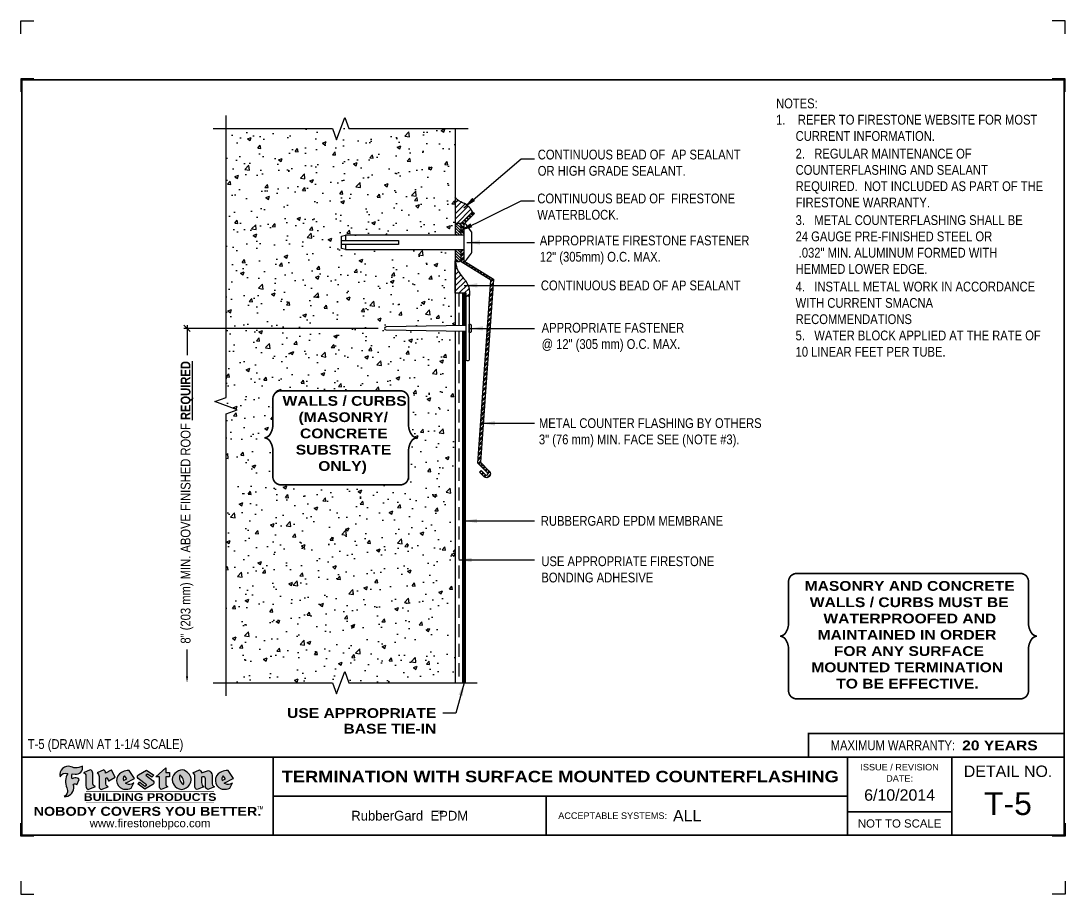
# Model space of a CAD drawing. Header units: inches. Extents: x 233.4 to 253.5, y -59.6 to -42.8.
import ezdxf
from ezdxf.enums import TextEntityAlignment as Align

# ---------------------------------------------------------------- set-up
doc = ezdxf.new("R2010")
doc.units = ezdxf.units.IN
doc.header["$MEASUREMENT"] = 0
doc.linetypes.add('HIDDEN', pattern=[0.375, 0.25, -0.125])
doc.layers.get('0').update_dxf_attribs({"linetype": 'CONTINUOUS'})
doc.layers.get('DEFPOINTS').update_dxf_attribs({"linetype": 'CONTINUOUS'})
for name, color, linetype in [('FSBP-ACCESSORY-FIRESTONE', 7, 'CONTINUOUS'), ('FSBP-ACCESSORY-OTHER', 7, 'CONTINUOUS'), ('FSBP-ADHESIVE', 1, 'HIDDEN'), ('FSBP-ANNO-NOTE', 7, 'CONTINUOUS'), ('FSBP-MEMBRANE', 7, 'CONTINUOUS'), ('FSBP-SEALANTS', 1, 'CONTINUOUS'), ('FSBP-TTLB', 7, 'CONTINUOUS'), ('FSBP-TTLB-BORDER', 7, 'CONTINUOUS'), ('FSBP-TTLB-TEXT', 7, 'CONTINUOUS'), ('FSBP-WALL-CURB', 9, 'CONTINUOUS')]:
    doc.layers.add(name, color=color, linetype=linetype)
doc.styles.add('FSBP_ARIAL', font='arial.ttf')
doc.styles.add('FSBP_ARIAL_BOLD', font='')
doc.styles.add('FSBP_ARIAL_NAR', font='ARIALN.TTF')
doc.styles.add('FSBP_BANKGOTHIC', font='bgothm.ttf')
doc.styles.get('FSBP_ARIAL_BOLD').set_extended_font_data('Arial Black')
doc.dimstyles.new('FSBP-DIM', dxfattribs={"dimtxt": 0.1875, "dimasz": 0.125, "dimexe": 0.0625, "dimexo": 0.125, "dimgap": 0.125, "dimtad": 0, "dimdec": 0, "dimzin": 1, "dimdsep": 46, "dimlunit": 4, "dimtxsty": 'FSBP_ARIAL_NAR', "dimblk": 'OBLIQUE', "dimcen": 0.09375, "dimdle": 0.0625, "dimclrd": 256, "dimclre": 256, "dimclrt": 256, "dimadec": 0, "dimazin": 0, "dimtfac": 1, "dimtdec": 0, "dimtmove": 1, "dimatfit": 3, "dimfxl": 1, "dimtolj": 1, "dimtzin": 0, "dimlwd": -1, "dimlwe": -1, "dimarcsym": 0})
doc.dimstyles.new('FSBP-LEADER', dxfattribs={"dimtxt": 0.1875, "dimasz": 0.25, "dimexe": 0.0625, "dimexo": 0.125, "dimgap": 0.125, "dimtad": 0, "dimtih": 1, "dimtoh": 1, "dimdec": 4, "dimzin": 0, "dimdsep": 46, "dimlunit": 4, "dimtxsty": 'FSBP_ARIAL_NAR', "dimcen": 0.09375, "dimclrd": 256, "dimclre": 256, "dimclrt": 256, "dimadec": 0, "dimazin": 0, "dimtfac": 1, "dimtdec": 4, "dimtofl": 0, "dimtmove": 0, "dimatfit": 3, "dimfxl": 1, "dimtolj": 1, "dimtzin": 0, "dimlwd": -1, "dimlwe": -1, "dimarcsym": 0})

# ---------------------------------------------------------------- blocks, each defined once
blk = doc.blocks.new('TTLB-EPDM_1')
at = {"layer": 'FSBP-TTLB-TEXT'}
h = blk.add_hatch(color=1, dxfattribs=at)
edge = h.paths.add_edge_path()
edge.add_arc((1.037309769669573, -0.1982514792917306), 0.1319107607348553, 264.0410451462098, 370.3106169565175)
edge.add_arc((1.027551646585694, 0.1214293576525799), 0.3273056962876235, 270.05058356628535, 295.23459397187514, ccw=False)
edge.add_arc((1.022801957313345, -0.06680179986895154), 0.1391656561713503, 249.3281275763668, 272.0749124149863, ccw=False)
edge.add_line((0.9736743133014443, -0.1970076156048179), (0.9474927838574558, -0.1852745150568325))
edge.add_arc((0.8939498971398288, -0.3394262635682071), 0.1631857907024099, 70.84590087378872, 194.3325259843273)
edge.add_arc((0.8444260109029493, -0.4259936440910768), 0.1179914261095279, 70.96950098067128, 156.9641407594482, ccw=False)
edge.add_arc((1.153141409296894, -0.4684497516079468), 0.3110405457095052, 150.3231137483159, 203.2084295854517)
edge.add_arc((0.7562495500622943, -0.6412608153899899), 0.1218587156617311, 0.8849157075190988, 24.34668939894999, ccw=False)
edge.add_arc((0.7493781665697374, -0.6475258110744375), 0.1289731377238325, -58.36655102076742, 3.6216782311386737, ccw=False)
edge.add_arc((0.8256699029544474, -0.5792158350996106), 0.1783301886510354, 267.2205474105585, 354.1381621173521)
edge.add_arc((0.7903121048625305, -0.6011409294291745), 0.212787892960859, 0.9996158580669322, 21.00503380861244)
edge.add_arc((1.01880712263941, -0.5666691048185161), 0.05136395668415847, 40.82117713173261, 125.52727787225791, ccw=False)
edge.add_line((1.057676976260041, -0.5330924682126437), (1.102776947655911, -0.4308018311949837))
edge.add_arc((1.040858222524664, -0.4699705673995949), 0.07326744446031509, 32.31675181867256, 66.31481236598174)
edge.add_arc((1.032262518825329, -0.5063316993097662), 0.1102246948011782, 69.8179132332389, 125.254734720681)
edge.add_arc((1.127708877207287, -0.368959353531244), 0.1659710644737306, 164.1569669952081, 196.5811013160487, ccw=False)
edge.add_line((0.9680425188342383, -0.3236487780942383), (1.023615334387159, -0.3294494641845773))
h = blk.add_hatch(color=1, dxfattribs=at)
edge = h.paths.add_edge_path()
edge.add_line((1.275239419159561, -0.6223407783464694), (1.415345367376062, -0.5660418822574371))
edge.add_arc((1.421019305783958, -0.5090099247487757), 0.05731350411836949, 181.9717871001989, 264.31851000495806, ccw=False)
edge.add_line((1.363739737527226, -0.5109819325197265), (1.363412352251203, -0.3102363679013962))
edge.add_arc((1.294263659668751, -0.3103491388303989), 0.06914878453844908, 0.0934405599591014, 72.42834396969012)
edge.add_line((1.315139561173908, -0.2444268274366692), (1.186839444240604, -0.3024209471341379))
edge.add_arc((1.175246268095289, -0.3585110609420917), 0.05727567197445628, -0.017399788185912257, 78.322067691347, ccw=False)
edge.add_line((1.232521937428658, -0.3585284546236807), (1.232574268422297, -0.555126496687123))
edge.add_arc((1.305699496415486, -0.5558575689677219), 0.07312888236350451, 179.4272023230205, 245.3845503102953)
h = blk.add_hatch(color=1, dxfattribs=at)
edge = h.paths.add_edge_path()
edge.add_line((1.792026821926584, -0.3839679064720229), (1.722158956877934, -0.2518542302253621))
edge.add_arc((1.720119655279638, -0.2529327078887852), 0.002306916790721817, 27.87197133405656, 117.3766794470751)
edge.add_line((1.719058846382097, -0.250884159729182), (1.610638460368705, -0.3070279753467702))
edge.add_arc((1.547088841662962, -0.3061026658494403), 0.06355635479880145, 359.165808011073, 425.8793658831422)
edge.add_line((1.573061729235633, -0.2480956029480268), (1.446879247402876, -0.3051325108639702))
edge.add_arc((1.407812067100189, -0.370357133046621), 0.07602957263902092, -3.441403975725109, 59.07992244284969, ccw=False)
edge.add_line((1.483704536400296, -0.3749210150788969), (1.483704536400296, -0.5723838140635706))
edge.add_arc((1.54053746518044, -0.568254406115083), 0.05698275005415228, 184.1557352478595, 255.3066498366543)
edge.add_line((1.526084036778343, -0.6233736605654059), (1.657291340682093, -0.570650514527486))
edge.add_arc((1.688298576827198, -0.5021390388423987), 0.0752015358480571, 207.5160880841914, 245.649226723163, ccw=False)
edge.add_arc((1.721050197024907, -0.4914488168456328), 0.1093332836229113, 179.4823365255141, 204.5537900001094, ccw=False)
edge.add_line((1.611721375809452, -0.4904610114968335), (1.611721375809452, -0.4126404716788983))
edge.add_arc((1.628589765097195, -0.414159299036043), 0.01693662875851176, 28.356188110622725, 174.8549701683585, ccw=False)
edge.add_arc((1.627340435522395, -0.4197189881350504), 0.02111886817708033, 22.216893572439517, 40.10213956426492, ccw=False)
edge.add_line((1.646891420738257, -0.4117336534413738), (1.666638796144639, -0.4549750258192233))
edge.add_arc((1.668737246926742, -0.4540167099035481), 0.002306916790685496, 204.545128184284, 299.6323508190091)
edge.add_line((1.669877862091766, -0.4560219186518992), (1.791128135493295, -0.3870515928837648))
edge.add_line((1.791128135493295, -0.3870515928837648), (1.792026821926584, -0.3839679064720229))
h = blk.add_hatch(color=1, dxfattribs=at)
h.paths.add_polyline_path([(2.063388732080512, -0.2583237030618903, 0.02524281661523788), (2.025024361750752, -0.2610532129309178, 0.1213611957758757), (1.901773912052249, -0.3008158885520373, 0.6151668103976068), (1.93274136141747, -0.6099060679591872, 0.05306812109568645), (1.967936229862175, -0.617865745600497, 0.1150932231766138), (2.099126721549737, -0.5994933789882708), (2.151195569562105, -0.4944891916583316, -0.08755405562188731), (2.104230609512001, -0.5187113292177372, -0.265591761123442), (1.992692314386659, -0.5010701623316862), (2.165347897647223, -0.4141184325909109, 0.4518949533370738), (2.166222728871162, -0.4107679608846269)])
h.paths.add_polyline_path([(2.014217313945437, -0.4188965037300676), (1.951113654018855, -0.4515330109460507, -0.3720533890450154), (1.973177450672722, -0.3607130665457561)], flags=16)
h = blk.add_hatch(color=1, dxfattribs=at)
edge = h.paths.add_edge_path()
edge.add_arc((2.260407392426802, -0.3775796671688782), 0.04152450223225729, 123.20805433950699, 232.2027298779723, ccw=False)
edge.add_line((2.237665217914071, -0.3428366421988329), (2.393535971665983, -0.2540943745380986))
edge.add_arc((2.394677353533142, -0.2560991469722482), 0.002306916790741334, 55.64644466176611, 119.65426054492559, ccw=False)
edge.add_line((2.395979141996861, -0.2541946229174954), (2.531809646140459, -0.3470380726374032))
edge.add_arc((2.530468902927946, -0.3489153772789875), 0.002306916790700397, -42.731101238422525, 54.4661353739603, ccw=False)
edge.add_line((2.532163440279987, -0.3504807552658491), (2.498457913851155, -0.3869673252714421))
edge.add_arc((2.496763376499139, -0.3854019472845934), 0.002306916790672934, 233.7527076894875, 317.26889876138785, ccw=False)
edge.add_line((2.495399362263356, -0.38726241234572), (2.413849913492982, -0.3274738082119626))
edge.add_arc((2.412485899257181, -0.3293342732731342), 0.002306916790720064, 53.75270768979358, 124.4135619297835)
edge.add_line((2.41118211687575, -0.3274311136421062), (2.382933981293377, -0.346782838468144))
edge.add_arc((2.38423776367478, -0.3486859980991606), 0.002306916790694898, 124.4135619293799, 231.8459020253626)
edge.add_line((2.382812599816248, -0.3505000469010184), (2.519899969301207, -0.4581994452042721))
edge.add_arc((2.494247019847682, -0.4908523236374461), 0.04152450223225742, -55.21225898295222, 51.84590202520428, ccw=False)
edge.add_line((2.517938320565804, -0.5249552055672808), (2.364434947484597, -0.6179520922513717))
edge.add_arc((2.36323960192349, -0.6159790200102006), 0.002306916790726996, 233.2955624372927, 301.20872157023314, ccw=False)
edge.add_line((2.361860787187538, -0.6178285429225383), (2.231266621301074, -0.5204709167214361))
edge.add_arc((2.232647938930649, -0.5186232623475259), 0.002306916790697672, 135.5134179846393, 233.21798691998708, ccw=False)
edge.add_line((2.231002150870836, -0.5170067083764565), (2.262839375599356, -0.4845937328397696))
edge.add_arc((2.264485163659225, -0.4862102868108537), 0.002306916790748497, 53.0352839999411, 135.513417985369, ccw=False)
edge.add_line((2.265872365996302, -0.4843670465239001), (2.361834678328762, -0.5565872257804898))
edge.add_arc((2.363221880665761, -0.5547439854936304), 0.002306916790627066, 233.0352840000685, 302.2362632414394)
edge.add_line((2.36445241715569, -0.5566953042850713), (2.39428499383348, -0.5378823484768844))
edge.add_arc((2.393054457343549, -0.5359310296853765), 0.002306916790685166, 302.2362632406177, 412.2027298768422)
edge.add_line((2.394468296066179, -0.5341081404551886), (2.234958295420142, -0.4103916733127022))
h = blk.add_hatch(color=1, dxfattribs=at)
edge = h.paths.add_edge_path()
edge.add_line((2.763460561272041, -0.2072496393923444), (2.763460561272041, -0.2969520779963801))
edge.add_arc((2.765767478062699, -0.2969520779963943), 0.00230691679065842, 179.9999999996471, 269.9999999996471)
edge.add_line((2.765767478062685, -0.2992589947870528), (2.835417693520355, -0.2992589947870528))
edge.add_arc((2.835417693520355, -0.3015659115777538), 0.002306916790701052, 0, 90, ccw=False)
edge.add_line((2.837724610311056, -0.3015659115777538), (2.837724610311056, -0.3790761307453892))
edge.add_arc((2.83541769352037, -0.3790761307453749), 0.002306916790686842, 269.99999999964706, 359.99999999964706, ccw=False)
edge.add_line((2.835417693520355, -0.3813830475360618), (2.765767478062685, -0.3813830475360618))
edge.add_arc((2.765767478062699, -0.3836899643267202), 0.00230691679065842, 90.00000000035294, 180.0000000003529)
edge.add_line((2.763460561272041, -0.3836899643267344), (2.763460561272041, -0.5033995910642801))
edge.add_arc((2.836735953378943, -0.5071368822038516), 0.07337063740681413, 177.0802527808789, 245.3249543133826)
edge.add_line((2.806105814540615, -0.5738080530967267), (2.674529557384915, -0.6226036013049594))
edge.add_arc((2.708610405062069, -0.564298408791804), 0.06753517344606039, 177.0345319916277, 239.6926428024901, ccw=False)
edge.add_line((2.641165668230087, -0.560804539009709), (2.641165668230087, -0.3836899643267344))
edge.add_arc((2.638858751439429, -0.3836899643267202), 0.00230691679065842, 359.9999999996471, 449.999999999647)
edge.add_line((2.638858751439443, -0.3813830475360618), (2.572857950769389, -0.3813830475360618))
edge.add_line((2.572857950769389, -0.3813830475360618), (2.763460561272041, -0.2072496393923444))
h = blk.add_hatch(color=1, dxfattribs=at)
edge = h.paths.add_edge_path(flags=16)
edge.add_arc((2.940363509127394, -0.4847985213681437), 0.1684614578629418, 344.5558804047865, 417.0140046669545)
edge.add_arc((3.194458079644619, -0.3883534532477785), 0.1684614578629414, 164.5558804047864, 237.0140046669546)
edge = h.paths.add_edge_path()
edge.add_arc((3.069375116502199, -0.4399344555144872), 0.1828726885096673, 136.0914512150047, 191.213418978326)
edge.add_arc((3.064939550433406, -0.4318234379590333), 0.1803148804748503, 194.0167254156723, 240.6663730831859)
edge.add_arc((3.098047041778981, -0.3845058757092554), 0.2378525180183701, 239.2975390661776, 264.2889872773176)
edge.add_arc((3.04884478212623, -0.4190232383793012), 0.203760689247156, 277.1986764832036, 326.503572961274)
edge.add_arc((3.077739326803546, -0.4341046616465112), 0.171374865791709, 325.3768876809902, 406.3828327799087)
edge.add_arc((3.011839488065919, -0.4896144380417797), 0.2571945645850002, 44.28462553519766, 73.82901434867304)
edge.add_arc((3.117152499586992, -0.4983433120546693), 0.2579560664039132, 97.50292863483666, 134.1039137579027)
h = blk.add_hatch(color=1, dxfattribs=at)
edge = h.paths.add_edge_path()
edge.add_line((3.322690228557462, -0.5721896537377091), (3.322690228557462, -0.3749210150788969))
edge.add_arc((3.246797759257384, -0.3703571330465745), 0.076029572638996, 356.5585960242387, 419.0799224428129)
edge.add_line((3.285864939560099, -0.3051325108639702), (3.412047421392799, -0.2480956029480268))
edge.add_arc((3.386074533820159, -0.3061026658494941), 0.06355635479883807, 0.3962622833877276, 65.87936588318718, ccw=False)
edge.add_line((3.449629368605429, -0.3056631084210863), (3.580526418688805, -0.2593848434574539))
edge.add_arc((3.555744121700958, -0.3530904070730321), 0.09692726601172152, 2.366977007666776, 75.18615851992018, ccw=False)
edge.add_line((3.652588689330287, -0.3490873311063041), (3.652588689330287, -0.4883770011386872))
edge.add_arc((3.761877549389556, -0.4914934052703811), 0.1093332836229047, 178.3666365323574, 204.5537900000422)
edge.add_arc((3.729125929191727, -0.5021836272670953), 0.07520153584796169, 207.5160880841711, 245.2240541443093)
edge.add_line((3.697611150971852, -0.5704631245385627), (3.572585913552643, -0.6207021253773775))
edge.add_arc((3.59534718600759, -0.5526356419907701), 0.07177131519198746, 180.3328587115751, 251.51018566665869, ccw=False)
edge.add_line((3.523577081955409, -0.5530525936986663), (3.523577081955409, -0.4153032515383615))
edge.add_arc((3.486319529276879, -0.4148773504126441), 0.0372599868942854, 359.3450650296066, 449.0500281941028)
edge.add_arc((3.482769874121713, -0.4419622099033496), 0.06447454900600783, 86.29402372314017, 119.8211331593848)
edge.add_line((3.450707067966732, -0.3860252459975726), (3.450707067966732, -0.4904610114968335))
edge.add_arc((3.560035889182251, -0.491448816845647), 0.1093332836229751, 179.4823365255069, 204.5537900001023)
edge.add_arc((3.527284268984408, -0.5021390388424952), 0.07520153584796385, 207.5160880841699, 245.6492267231416)
edge.add_line((3.496277032839316, -0.570650514527486), (3.365069728935509, -0.6233736605654059))
edge.add_arc((3.37950248606194, -0.5682868177318081), 0.05694615642555727, 183.9298782390169, 255.318496325343, ccw=False)
h = blk.add_hatch(color=1, dxfattribs=at)
h.paths.add_polyline_path([(3.957695472291277, -0.2583237030618903, 0.02524281661523822), (3.919331101961575, -0.2610532129309178, 0.1085638477195505), (3.807890832595604, -0.2939221658134414, 0.6425897848490651), (3.827048101628293, -0.6099060679591872, 0.05306812109569052), (3.862242970072884, -0.617865745600497, 0.1150932231766133), (3.993433461760503, -0.5994933789882708), (4.045502309772871, -0.4944891916583316, -0.08755405562189084), (3.998537349722767, -0.5187113292177372, -0.2655917611234366), (3.886999054597368, -0.5010701623316862), (4.059654637857989, -0.4141184325909109, 0.4518949533370731), (4.060529469081928, -0.4107679608846269)])
h.paths.add_polyline_path([(3.90852405415626, -0.4188965037300676), (3.845420394229677, -0.4515330109460507, -0.3720533890450147), (3.867484190883488, -0.3607130665457561)], flags=16)
at = {"layer": 'DEFPOINTS', "linetype": 'Continuous', "ltscale": 1.75}
for points in [[(-0.015625, 13.88083333333333), (-0.015625, 14.13083333333333), (0.234375, 14.13083333333333)], [(20.01562500000003, 13.88083333333333), (20.01562500000003, 14.13083333333333), (19.76562500000003, 14.13083333333333)], [(-0.015625, -2.380833333333342), (-0.015625, -2.630833333333342), (0.234375, -2.630833333333342)], [(20.01562500000003, -2.380833333333342), (20.01562500000003, -2.630833333333342), (19.76562500000003, -2.630833333333342)]]:
    blk.add_lwpolyline(points, dxfattribs=at)
at = {"layer": 'DEFPOINTS', "color": 1}
for points in [[(0.234375, 13.015625), (-0.015625, 13.015625), (-0.015625, 12.765625)], [(20.015625, 12.765625), (20.015625, 13.015625), (19.765625, 13.015625)], [(0.234375, -1.515625), (-0.015625, -1.515625), (-0.015625, -1.265625)], [(20.015625, -1.265625), (20.015625, -1.515625), (19.765625, -1.515625)]]:
    blk.add_lwpolyline(points, dxfattribs=at)
at = {"layer": 'FSBP-TTLB', "const_width": 0.03125}
blk.add_lwpolyline([(15.09028770518938, 0), (20, 0), (20, 0.4512598240669945), (15.09028770518938, 0.4512598240669945)], close=True, dxfattribs=at)
for points in [[(0, 0), (0, -1.5), (20, -1.5), (20, 0), (0, 0)], [(4.825208527206769, 0), (4.825208527206769, -0.75)], [(15.84028770518938, 0), (15.84028770518938, -1.5)], [(17.84110496735593, 0), (17.84110496735593, -1.5)], [(20, 0), (20, -1.5)], [(4.825208527206769, -0.75), (15.84028770518938, -0.75)], [(4.825208527206769, -0.75), (4.825208527206769, -1.5)], [(15.84028770518938, -1.048740175933006), (17.84110496735593, -1.048740175933006)]]:
    blk.add_lwpolyline(points, dxfattribs=at)
at = {"layer": 'FSBP-TTLB-BORDER', "const_width": 0.03125}
blk.add_lwpolyline([(20, 0), (20, 13), (0, 13), (0, 0)], dxfattribs=at)
at = {"layer": 'FSBP-TTLB-TEXT', "color": 1}
blk.add_line((0.7358432058323388, -0.379822754145593), (0.7358432058323388, -0.379822754145593), dxfattribs=at)
for points in [[(1.023615323725323, -0.3294494630716969, 0.5000510906601082), (1.167090420776901, -0.1746414942047778, -0.1103304102359608), (1.027840608309816, -0.2058762110801382, -0.09957876667165425), (0.9736743133014443, -0.1970076156048179), (0.9474927838574558, -0.1852745150568325, 0.5978159689075124), (0.7358432058323388, -0.379822754145593, -0.3938834584182213), (0.8828996422548698, -0.3144510229727047, 0.2349406564350952), (0.86727108227484, -0.5910237178633082, -0.1027304183841549), (0.8780937320133262, -0.6393788197974146, -0.2772692352614086), (0.8170223912655956, -0.7573362346216896, 0.3985429150902959), (1.003067614090241, -0.5974286950643517, 0.0875124847930418), (0.9889600163401155, -0.5248671157293501, -0.3874031597924062), (1.057676976260041, -0.5330924682126437), (1.102776947655911, -0.4308018311949837, 0.1494423498871741), (1.07029056398062, -0.4028746979725923, 0.2467195073738216), (0.9686394281704906, -0.4163228904100862, -0.1424285161541127), (0.9680425188342383, -0.3236487780942383), (1.023615334387159, -0.3294494641845773)], [(2.166222728871162, -0.4107679608846269), (2.063388732080512, -0.2583237030618903, 0.02524281661523788), (2.025024361750752, -0.2610532129309178, 0.1085638477195265), (1.913584092384895, -0.2939221658134414, 0.6425897848491228), (1.93274136141747, -0.6099060679591872, 0.05306812109568648), (1.967936229862175, -0.617865745600497, 0.1150932231766137), (2.099126721549737, -0.5994933789882708), (2.151195569562105, -0.4944891916583316, -0.0875540556218873), (2.104230609512001, -0.5187113292177372, -0.2655917611234418), (1.992692314386659, -0.5010701623316862), (2.165347897647223, -0.4141184325909109)], [(2.763460561272041, -0.2072496393923444), (2.763460561272041, -0.2969520779963801, 0.4142135623730958), (2.765767478062685, -0.2992589947870528), (2.835417693520355, -0.2992589947870528, -0.414213562373095), (2.837724610311056, -0.3015659115777538), (2.837724610311056, -0.3790761307453892, -0.4142135623730938), (2.835417693520355, -0.3813830475360618), (2.765767478062685, -0.3813830475360618, 0.4142135623730958), (2.763460561272041, -0.3836899643267344), (2.763460561272041, -0.5033995910642801, 0.3068985753588853), (2.806105814540615, -0.5738080530967267), (2.674529557384915, -0.6226036013049594, -0.2804194150632976), (2.641165668230087, -0.560804539009709), (2.641165668230087, -0.3836899643267344, 0.414213562373095), (2.638858751439443, -0.3813830475360618), (2.572857950769389, -0.3813830475360618), (2.763460561272041, -0.2072496393923444)], [(4.060529469081928, -0.4107679608846269), (3.957695472291277, -0.2583237030618903, 0.02524281661523788), (3.919331101961575, -0.2610532129309178, 0.1085638477195265), (3.807890832595604, -0.2939221658134414, 0.6425897848491228), (3.827048101628293, -0.6099060679591872, 0.05306812109568648), (3.862242970072884, -0.617865745600497, 0.1150932231766137), (3.993433461760503, -0.5994933789882708), (4.045502309772871, -0.4944891916583316, -0.0875540556218873), (3.998537349722767, -0.5187113292177372, -0.2655917611234418), (3.886999054597368, -0.5010701623316862), (4.059654637857989, -0.4141184325909109)], [(4.059654637857989, -0.4141184325909109, 0.4518949533370731), (4.060529469081928, -0.4107679608846269, 0.4518949533370731)]]:
    blk.add_lwpolyline(points, format="xyb", dxfattribs=at)
for points in [[(1.275239419159561, -0.6223407783464694), (1.415345367376062, -0.5660418822574371, -0.3756100036733062), (1.363739737527226, -0.5109819325197265), (1.363412352251203, -0.3102363679013962, 0.3265360292958048), (1.315139561173908, -0.2444268274366692), (1.186839444240604, -0.3024209471341379, -0.3557863980845349), (1.232521937428658, -0.3585284546236807), (1.232574268422297, -0.555126496687123, 0.2960110723418457)], [(1.792026821926584, -0.3839679064720229), (1.722158956877934, -0.2518542302253621, 0.4116839150163434), (1.719058846382097, -0.250884159729182), (1.610638460368705, -0.3070279753467702, 0.2996033003794034), (1.573061729235633, -0.2480956029480268), (1.446879247402876, -0.3051325108639702, -0.2797757560995365), (1.483704536400296, -0.3749210150788969), (1.483704536400296, -0.5723838140635706, 0.320828638474519), (1.526084036778343, -0.6233736605654059), (1.657291340682093, -0.570650514527486, -0.1679398621276611), (1.621603752698661, -0.5368819723450571, -0.1098333365370753), (1.611721375809452, -0.4904610114968335), (1.611721375809452, -0.4126404716788983, -0.743334502655012), (1.64349420176768, -0.4061152228778298, -0.07819791644735608), (1.646891420738257, -0.4117336534413738), (1.666638796144639, -0.4549750258192233, 0.4404648714563479), (1.669877862091766, -0.4560219186518992), (1.791128135493295, -0.3870515928837648)], [(1.951113654018855, -0.4515330109460507), (2.014217313945437, -0.4188965037300676), (1.973177450672722, -0.3607130665457561, 0.3720533890450154)], [(2.234958295420142, -0.4103916733127022, -0.5150044486718882), (2.237665217914071, -0.3428366421988329), (2.393535971665983, -0.2540943745380986, -0.2867822934100265), (2.395979141996861, -0.2541946229174954), (2.531809646140459, -0.3470380726374032, -0.4515027974650387), (2.532163440279987, -0.3504807552658491), (2.498457913851155, -0.3869673252714421, -0.3814439164929681), (2.495399362263356, -0.38726241234572), (2.413849913492982, -0.3274738082119626, 0.3184718635035665), (2.41118211687575, -0.3274311136421062), (2.382933981293377, -0.346782838468144, 0.5064094529656681), (2.382812599816248, -0.3505000469010184), (2.519899969301207, -0.4581994452042721, -0.5043597839115849), (2.517938320565804, -0.5249552055672808), (2.364434947484597, -0.6179520922513717, -0.3053163970316367), (2.361860787187538, -0.6178285429225383), (2.231266621301074, -0.5204709167214361, -0.4541703869768119), (2.231002150870836, -0.5170067083764565), (2.262839375599356, -0.4845937328397696, -0.3762644290664977), (2.265872365996302, -0.4843670465239001), (2.361834678328762, -0.5565872257804898, 0.3114700032088108), (2.36445241715569, -0.5566953042850713), (2.39428499383348, -0.5378823484768844, 0.520381097387146), (2.394468296066179, -0.5341081404551886)], [(2.937624918725987, -0.3131105398334029, 0.2452625673097023), (2.889993533867141, -0.4754966266250307, 0.2064059665179019), (2.976604338974084, -0.5890186876871866, 0.1094800500670344), (3.074378098474654, -0.6211778035979165, 0.2185147641853038), (3.218764944843201, -0.5314757029352819, 0.3689489483072479), (3.195959963110113, -0.3100352223135445, 0.1296305888694145), (3.0834694040758, -0.242595816912754, 0.1610736375384317)], [(3.10274193015772, -0.5296595419651595, 0.3271311138286319), (3.032079658614293, -0.3434924326507627, 0.3271311138286322)], [(3.322690228557462, -0.5721896537377091), (3.322690228557462, -0.3749210150788969, 0.2797757560995341), (3.285864939560099, -0.3051325108639702), (3.412047421392799, -0.2480956029480268, -0.2937618496109166), (3.449629368605429, -0.3056631084210863), (3.580526418688805, -0.2593848434574539, -0.3288760160581939), (3.652588689330287, -0.3490873311063041), (3.652588689330287, -0.4883770011386872, 0.114762897203527), (3.662431105063263, -0.536926560769686, 0.166032965990522), (3.697611150971852, -0.5704631245385627), (3.572585913552643, -0.6207021253773775, -0.3209557512194564), (3.523577081955409, -0.5530525936986663), (3.523577081955409, -0.4153032515383615, 0.4127061514896111), (3.48693727661589, -0.3776224848030694, 0.1473421876160361), (3.450707067966732, -0.3860252459975726), (3.450707067966732, -0.4904610114968335, 0.1098333365370753), (3.460589444855941, -0.5368819723450855, 0.1679398621276611), (3.496277032839316, -0.570650514527486), (3.365069728935509, -0.6233736605654059, -0.3219729545308964), (3.322690228557462, -0.5721896537377091, 29.1476284739)], [(3.845420394229677, -0.4515330109460507), (3.90852405415626, -0.4188965037300676), (3.867484190883488, -0.3607130665457561, 0.3720533890450154)]]:
    blk.add_lwpolyline(points, format="xyb", close=True, dxfattribs=at)
at = {"layer": 'FSBP-TTLB-TEXT'}
for points, const_width in [([(1.233926579809207, -0.6584455781731435), (3.691229482685259, -0.6584455781731577)], 0.0078125), ([(10.06152282927678, -0.75), (10.06152282927678, -1.5)], 0.03125), ([(1.233926579809207, -0.8761560960495984), (3.691229482685259, -0.8761560960495842)], 0.0078125)]:
    blk.add_lwpolyline(points, dxfattribs=dict(at, const_width=const_width))
at = {"layer": 'FSBP-TTLB-TEXT', "color": 1}
for centre, start, end in [((1.789987520328282, -0.3850463841354355), 299.6323508193319, 27.87197133380463), ((2.164310260790558, -0.412058050385383), 296.7304547840455, 34.00233684987403)]:
    blk.add_arc(centre, 0.00230691679068068, start, end, dxfattribs=at)
at = {"layer": 'FSBP-TTLB-TEXT', "style": 'FSBP_ARIAL_NAR'}
blk.add_text('MAXIMUM WARRANTY:', height=0.1875, dxfattribs=at).set_placement((17.90516569312837, 0.2256299120335257), align=Align.MIDDLE_RIGHT)
at = {"layer": 'FSBP-TTLB-TEXT'}
for s, height, style, p in [('ISSUE / REVISION', 0.125, 'FSBP_ARIAL', (16.84069633627263, -0.1938496373466023)), ('DETAIL NO.', 0.21875, 'FSBP_ARIAL', (18.92055248367797, -0.2724398367368792)), ('DATE:', 0.125, 'FSBP_ARIAL', (16.84069633627263, -0.409973105348854)), ('www.firestonebpco.com', 0.15625, 'FSBP_ARIAL', (2.462578031247233, -1.268657306740124)), ('RubberGard  EPDM', 0.1875, 'FSBP_BANKGOTHIC', (7.443365678241776, -1.125)), ('TM', 0.0625, 'FSBP_BANKGOTHIC', (8.023397742165457, -1.062518816683806)), ('NOT TO SCALE', 0.15625, 'FSBP_ARIAL', (16.84069633627263, -1.274370087966503))]:
    blk.add_text(s, height=height, dxfattribs=dict(at, style=style)).set_placement(p, align=Align.MIDDLE_CENTER)
at = {"layer": 'FSBP-TTLB-TEXT', "lineweight": 18, "style": 'FSBP_ARIAL_BOLD'}
blk.add_text('BUILDING PRODUCTS', height=0.1484375, dxfattribs=at).set_placement((2.462578031247233, -0.7673008371113639), align=Align.MIDDLE_CENTER)
at = {"layer": 'FSBP-TTLB-TEXT', "color": 1}
for s, height, style, p in [('NOBODY COVERS YOU BETTER.', 0.171875, 'FSBP_ARIAL_BOLD', (2.412604263603384, -1.041650450587369)), ('TM', 0.0625, 'FSBP_BANKGOTHIC', (4.576671173373001, -0.9725745042934193))]:
    blk.add_text(s, height=height, dxfattribs=dict(at, style=style)).set_placement(p, align=Align.MIDDLE_CENTER)
at = {"layer": 'FSBP-TTLB-TEXT', "style": 'FSBP_ARIAL'}
blk.add_text('ACCEPTABLE SYSTEMS:', height=0.125, dxfattribs=at).set_placement((10.29281281591562, -1.125), align=Align.MIDDLE_LEFT)
at = {"layer": 'FSBP-TTLB-TEXT'}
for tag, height, style, p in [('MAXIMUM_WARRANTY', 0.1875, 'FSBP_ARIAL_BOLD', (18.03987100774941, 0.2240244307510579)), ('ACCPT_SYSTEMS', 0.21875, 'FSBP_ARIAL', (12.49438170418193, -1.125))]:
    blk.add_attdef(tag, text='', height=height, dxfattribs=dict(at, style=style)).set_placement(p, align=Align.MIDDLE_LEFT)
for tag, height, style, p in [('DETAIL_DESCP_LINE_1', 0.21875, 'FSBP_ARIAL_BOLD', (10.33118450231211, -0.3736318192489421)), ('ISSUE_REV_DATE', 0.21875, 'FSBP_ARIAL', (16.84069633627263, -0.7282559425942452)), ('DETAIL_NUMBER', 0.4375, 'FSBP_ARIAL', (18.91941590748775, -0.8931630692489421))]:
    blk.add_attdef(tag, text='', height=height, dxfattribs=dict(at, style=style)).set_placement(p, align=Align.MIDDLE_CENTER)
blk = doc.blocks.new('FSBP_MASONRY_CAP_NAIL')
at = {"layer": 'FSBP-ACCESSORY-OTHER'}
for points in [[(0, -0.484375), (0, 0.484375, -0.414213562373095), (0.015625, 0.5), (0.03125000000005684, 0.5, -0.4142135623730784), (0.04687500000005684, 0.484375), (0.04687500000005684, -0.484375, -0.414213562373095), (0.03125000000005684, -0.5), (0.015625, -0.5, -0.414213562373095)], [(0.04687500000005684, -0.0625), (0.04687500000005684, 0.0625), (0.0625, 0.0625, -0.4142135623727753), (0.078125, 0.04687500000001421), (0.07812500000017053, -0.04687499999997158, -0.4142135623735997), (0.06250000000017053, -0.0625)]]:
    blk.add_lwpolyline(points, format="xyb", close=True, dxfattribs=at)
blk.add_lwpolyline([(0, 0.04500000000000171), (-1.22750000000002, 0.02250000000000085, 0.9999999999974739), (-1.227500000000077, -0.02250000000000085), (0, -0.04500000000000171)], format="xyb", dxfattribs=at)
blk = doc.blocks.new('FSBP_MASONRY_FASTENER_01')
at = {"layer": 'FSBP-ACCESSORY-FIRESTONE', "linetype": 'Continuous', "ltscale": 1.75}
blk.add_lwpolyline([(0, 0.28125), (0, -0.28125), (0.01562499999994316, -0.28125, 0.2360679774997382), (0.04062499999997726, -0.2687500000000682), (0.1187499999999773, -0.1645833333333258, 0.1622776601684073), (0.125, -0.1458333333333712), (0.125, 0.1458333333333712, 0.162277660168398), (0.1187499999999773, 0.1645833333333258), (0.04062499999997726, 0.2687500000000682, 0.2360679774997484), (0.015625, 0.28125)], format="xyb", close=True, dxfattribs=at)
for points in [[(-1.812500000000057, -0.03125), (-1.812500000000057, -0.109375), (-1.875000000000057, -0.09375), (-1.875000000000057, 0.09375), (-1.812500000000057, 0.109375), (-1.8125, 0.03125)], [(-1.875000000000057, 0.03125), (-1.000000000000057, 0.03125), (-1.000000000000057, -0.03125), (-1.875000000000057, -0.03125)], [(-5.684341886080801e-14, 0.109375), (-1.812500000000057, 0.109375)], [(-1.812500000000057, -0.109375), (0, -0.109375)]]:
    blk.add_lwpolyline(points, dxfattribs=at)
blk = doc.blocks.new('_OBLIQUE')
at = {"color": 0, "linetype": 'ByBlock'}
blk.add_line((-0.5, -0.5), (0.5, 0.5), dxfattribs=at)
blk = doc.blocks.new('*D5')
at = {"layer": 'DEFPOINTS', "color": 0, "transparency": 16777216}
for p in [(236.6341435716104, -48.7493320640692), (240.4232101119242, -48.74933206406921), (237.1341435716104, -55.55138920858214)]:
    blk.add_point(p, dxfattribs=at)
at = {"layer": 'FSBP-ANNO-NOTE', "transparency": 16777216}
for p, q in [((240.2982101119242, -48.74933206406921), (236.5716435716104, -48.7493320640692)), ((236.6341435716104, -48.6868320640692), (236.6341435716104, -49.26112120931339)), ((236.6341435716104, -55.42638920858214), (236.6341435716104, -54.91460006333794))]:
    blk.add_line(p, q, dxfattribs=at)
blk.add_solid([(236.613310238277, -55.42638920858214), (236.6549769049437, -55.42638920858214), (236.6341435716104, -55.55138920858214)], dxfattribs=at)
at = {"layer": 'FSBP-ANNO-NOTE', "transparency": 16777216, "xscale": 0.125, "yscale": 0.125, "zscale": 0.125, "rotation": 90}
blk.add_blockref('_OBLIQUE', (236.6341435716104, -48.7493320640692), dxfattribs=at)
at = {"layer": 'FSBP-ANNO-NOTE', "transparency": 16777216, "insert": (236.6341435716104, -52.08786063632563), "char_height": 0.1875, "attachment_point": 5, "rotation": 90, "style": 'FSBP_ARIAL_NAR'}
blk.add_mtext('\\A1;8" (203 mm) MIN. ABOVE FINISHED ROOF {\\fArial Narrow|b1|i0|c0|p34;\\LREQUIRED}', dxfattribs=at)

msp = doc.modelspace()

# ---------------------------------------------------------------- hatches: boundary and pattern name
at = {"layer": 'FSBP-ACCESSORY-OTHER'}
h = msp.add_hatch(dxfattribs=at)
h.set_pattern_fill('STEEL', color=256, scale=0.5, angle=90, style=0)
h.set_pattern_definition([(135, (-0.3000000000000114, 0), (-0.04419417382415922, -0.04419417382415922), []), (135, (-0.3312500000000114, 1.913447427847464e-18), (-0.04419417382415922, -0.04419417382415922), [])])
h.paths.add_polyline_path([(241.8924505627344, -46.96248644160214), (241.8924505627342, -46.72693201348351), (242.1134214318552, -46.50948432248133), (242.1487767709145, -46.54483966154065), (241.9424505627344, -46.74764269160214), (241.9424505627344, -46.96248644160214)])
h = msp.add_hatch(dxfattribs=at)
h.set_pattern_fill('STEEL', color=256, scale=0.5, style=0)
h.set_pattern_definition([(45, (-0.3000000000000114, 0), (-0.04419417382415922, 0.04419417382415922), []), (45, (-0.3000000000000114, 0.03125), (-0.04419417382415922, 0.04419417382415922), [])])
edge = h.paths.add_edge_path()
edge.add_line((241.9424505627344, -47.23592394160214), (241.9424505627344, -47.45076769160214))
edge.add_line((241.9424505627344, -47.45076769160214), (242.5111007369239, -47.80521442904255))
edge.add_line((242.5111007369239, -47.80521442904255), (242.2611007369242, -51.31653821244747))
edge.add_line((242.2611007369242, -51.31653821244747), (242.4320716060448, -51.48750908156823))
edge.add_arc((242.3790385974558, -51.54054209015719), 0.07499999999998855, -135.0000000000307, 44.999999999969305, ccw=False)
edge.add_line((242.3260055888668, -51.59357509874614), (242.242350736924, -51.50992024680339))
edge.add_line((242.242350736924, -51.50992024680339), (242.2777060759834, -51.47456490774407))
edge.add_line((242.2777060759834, -51.47456490774407), (242.3613609279262, -51.55821975968688))
edge.add_arc((242.3790385974559, -51.54054209015719), 0.02500000000003638, 225, 404.9999999999999)
edge.add_line((242.3967162669855, -51.5228644206275), (242.211100736924, -51.33724889056604))
edge.add_line((242.211100736924, -51.33724889056604), (242.461100736924, -47.82592510716113))
edge.add_line((242.461100736924, -47.82592510716113), (241.8924505627344, -47.47147836972071))
edge.add_line((241.8924505627344, -47.47147836972071), (241.8924505627344, -47.23592394160214))
edge.add_line((241.8924505627344, -47.23592394160214), (241.9424505627344, -47.23592394160214))
at = {"layer": 'FSBP-SEALANTS'}
h = msp.add_hatch(dxfattribs=at)
h.set_pattern_fill('ANSI31', color=256, scale=0.6, style=0)
h.set_pattern_definition([(45, (-256.1283115275317, -239.3042020336869), (-0.05303300858899106, 0.05303300858899106), [])])
edge = h.paths.add_edge_path()
edge.add_arc((241.7640987964763, -46.70434180782501), 0.399994678942747, 29.15344355417503, 72.47568504691218)
edge.add_arc((241.9703337184084, -46.12770134882484), 0.2132303940497269, 206.7661716581423, 246.2751015235611, ccw=False)
edge.add_line((241.7799505627341, -46.22372975598712), (241.7799505627343, -46.72693201348351))
edge.add_line((241.7799505627343, -46.72693201348351), (241.8924505627342, -46.72693201348351))
edge.add_line((241.8924505627342, -46.72693201348351), (242.1134214318552, -46.50948432248133))
h = msp.add_hatch(dxfattribs=at)
h.set_pattern_fill('ANSI31', color=256, scale=0.3, angle=90, style=0)
h.set_pattern_definition([(135, (-1.13686837721616e-13, -35.47051604416724), (-0.02651650429449553, -0.02651650429449553), [])])
h.paths.add_polyline_path([(241.8924505627342, -46.78670519160214, 1), (241.7799505627343, -46.78670519160214), (241.7799505627343, -46.96248644160214), (241.8924505627344, -46.96248644160214)])
h.paths.add_polyline_path([(241.8924505627344, -47.23592394160214), (241.7799505627343, -47.23592394160214), (241.7799505627343, -47.41170519160214, 1), (241.8924505627344, -47.41170519160214)])
h = msp.add_hatch(dxfattribs=at)
h.set_pattern_fill('ANSI31', color=256, scale=0.6, style=0)
h.set_pattern_definition([(45, (-1.13686837721616e-13, -35.47051604416724), (-0.05303300858899106, 0.05303300858899106), [])])
h.paths.add_polyline_path([(241.7799505627343, -48.07586809954817), (241.9857101119242, -48.07586809954817), (241.9857101119242, -48.12433206406915), (242.0478812671358, -48.12433206406915, 0.2312631970706559), (241.9468634442813, -47.7963594265659, -0.04368849030975284), (241.8602876730746, -47.68617914439402, -0.1282900177344213), (241.7799505627343, -47.45079141222821)])
at = {"layer": 'FSBP-WALL-CURB'}
h = msp.add_hatch(dxfattribs=at)
h.set_pattern_fill('AR-CONC', color=256, scale=0.1, style=0)
h.set_pattern_definition([(49.99999999999999, (-345.3042422650203, -222.9352257278524), (0.7172601826007535, -0.06275213498259512), [0.07500000000000001, -0.8250000000000001]), (355, (-345.3042422650203, -222.9352257278524), (-0.138751333613, 0.7521921337000119), [0.06, -0.66]), (100.4514, (-345.2444705850203, -222.9404550678524), (0.5785093817140216, 0.6894395420609536), [0.0637401899999999, -0.7011421119999991]), (46.18420000000001, (-345.3042422650203, -222.7352257278524), (1.067241048625645, -0.1655190143290181), [0.1125, -1.2375]), (96.6356, (-345.2153055200204, -222.7490190348524), (0.9346627055487033, 0.9741178709004418), [0.09561028799999988, -1.051712999999998]), (351.1842, (-345.3042422650203, -222.7352257278524), (0.9346619451336272, 0.9741186009253247), [0.09000000000000001, -0.9900000000000001]), (21, (-345.2042422650203, -222.7852257278524), (0.5969070521184617, -0.4026188906653388), [0.07500000000000001, -0.8250000000000001]), (326.0000000000001, (-345.2042422650203, -222.7852257278524), (0.2433153319215817, 0.7251500450468531), [0.06, -0.66]), (71.4514, (-345.1545000320203, -222.8187773338524), (0.84022262858149, 0.3225304967099524), [0.06374019000000002, -0.701142112]), (37.50000000000001, (-345.3042422650203, -222.9352257278524), (0.01215985531729067, 0.3328938538313115), [0, -0.652, 0, -0.67, 0, -0.6625000000000001]), (7.499999999999999, (-345.3042422650203, -222.9352257278524), (0.2630695374421486, 0.3944117118823602), [0, -0.382, 0, -0.637, 0, -0.2525]), (327.5, (-345.5272422650203, -222.9352257278524), (0.5338224361724091, -0.0225548717343798), [0, -0.25, 0, -0.78, 0, -1.035]), (317.5, (-345.6272422650203, -222.9352257278524), (0.5831861693423862, 0.1001049823323176), [0, -0.325, 0, -0.518, 0, -0.735])])
h.paths.add_polyline_path([(241.7799505627341, -48.80181050410435), (240.4513351119241, -48.77745706406914, -1), (240.4513351119241, -48.72120706406916), (241.7799505627343, -48.69685362403392), (241.7799505627343, -47.23592394160211), (239.6768255627344, -47.23592394160214), (239.5987005627343, -47.21639269160214), (239.5987005627342, -46.98201769160214), (239.6768255627342, -46.96248644160217), (241.7799505627341, -46.96248644160217), (241.7799505627343, -46.78670519160214), (241.7799505627344, -44.91293451885373), (239.7382970671722, -44.91293451885376), (239.6601720671723, -44.69828784545895), (239.5039220671723, -45.12758119224848), (239.4257970671722, -44.91293451885376), (237.3841435716104, -44.91293451885376), (237.3841435716104, -50.07591186371796), (237.1694968982154, -50.15403686371796), (237.5987902450051, -50.31028686371796), (237.3841435716104, -50.38841186371796), (237.3841435716104, -55.55138920858211), (239.425797067172, -55.55138920858211), (239.5039220671721, -55.76603588197692), (239.6601720671723, -55.33674253518713), (239.7382970671723, -55.55138920858208), (241.7799505627343, -55.55138920858211)])
h.paths.add_polyline_path([(238.4370853949385, -51.75231712772084, -0.4142135623729886), (238.2808353949385, -51.5960671277209), (238.2808353949383, -51.08878109673786, 0.1409083258157834), (238.2223877687509, -50.91064004663484, 0.2244532195272858), (238.1183243510379, -50.84935900653805, 0.2244532195272858), (238.2223877687509, -50.78807796644126, 0.1409083258151603), (238.2808353949383, -50.60993691633909), (238.2808353949385, -50.10265088535537, -0.4142135623730951), (238.4370853949385, -49.94640088535537), (240.7270087394061, -49.94640088535543, -0.4142135623730951), (240.8832587394061, -50.10265088535543), (240.8832587394061, -50.60993691633824, 0.1409083258157834), (240.9417063655935, -50.78807796644126, 0.2244532195272858), (241.0457697833065, -50.84935900653805, 0.2244532195272858), (240.9417063655935, -50.91064004663484, 0.1409083258157516), (240.8832587394061, -51.08878109673792), (240.8832587394061, -51.59606712772079, -0.4142135623730951), (240.7270087394061, -51.75231712772079)], flags=16)
h.paths.add_polyline_path([(239.0622013986865, -51.66125148607422), (240.1018927356579, -51.66125148607422), (240.1018927356579, -51.29251853928021), (239.0622013986865, -51.29251853928021)], flags=8)
h.paths.add_polyline_path([(238.6459539566674, -51.29556147072633), (240.518140177677, -51.29556147072633), (240.518140177677, -51.00471904234978), (238.6459539566674, -51.00471904234978)], flags=8)
h.paths.add_polyline_path([(238.7260187588503, -50.99478022072633), (240.4380753754941, -50.99478022072633), (240.4380753754941, -50.70393779234978), (238.7260187588503, -50.70393779234978)], flags=8)
h.paths.add_polyline_path([(238.6471689975951, -50.75890773607422), (240.5169251367493, -50.75890773607422), (240.5169251367493, -50.39017478928021), (238.6471689975951, -50.39017478928021)], flags=8)
h.paths.add_polyline_path([(238.5875040930931, -50.39321772072633), (240.5765900412513, -50.39321772072633), (240.5765900412513, -50.10237529234978), (238.5875040930931, -50.10237529234978)], flags=8)

# ---------------------------------------------------------------- linework, layer by layer
at = {"layer": 'FSBP-ACCESSORY-OTHER', "linetype": 'Continuous'}
msp.add_lwpolyline([(241.8924505627344, -46.96248644160214), (241.8924505627342, -46.72693201348351), (242.1134214318552, -46.50948432248133), (242.1487767709145, -46.54483966154065), (241.9424505627344, -46.74764269160214), (241.9424505627344, -46.96248644160214)], close=True, dxfattribs=at)
msp.add_lwpolyline([(241.9424505627344, -47.23592394160214), (241.9424505627344, -47.45076769160214), (242.5111007369239, -47.80521442904255), (242.2611007369242, -51.31653821244747), (242.4320716060448, -51.48750908156823, -0.999999999999916), (242.3260055888668, -51.59357509874614), (242.242350736924, -51.50992024680339), (242.2777060759834, -51.47456490774407), (242.3613609279262, -51.55821975968688, 0.9999999999999497), (242.3967162669855, -51.5228644206275), (242.211100736924, -51.33724889056604), (242.461100736924, -47.82592510716113), (241.8924505627344, -47.47147836972071), (241.8924505627344, -47.23592394160214)], format="xyb", close=True, dxfattribs=at)
at = {"layer": 'FSBP-ADHESIVE', "linetype": 'HIDDEN'}
for p, q in [((241.8462961423418, -48.07586809954817), (241.8462961423418, -48.69563751361345)), ((241.8462961423418, -48.80302661452485), (241.8462961423418, -55.55138920858211))]:
    msp.add_line(p, q, dxfattribs=at)
at = {"layer": 'FSBP-ANNO-NOTE', "const_width": 0.03125}
for points in [[(238.2808353949383, -50.60993691633824), (238.2808353949385, -50.10265088535537, -0.414213562373095), (238.4370853949385, -49.94640088535537), (240.7270087394061, -49.94640088535543, -0.414213562373095), (240.8832587394061, -50.10265088535543), (240.8832587394061, -50.60993691633824, 0.1409083258157834), (240.9417063655935, -50.78807796644126, 0.2244532195272858), (241.0457697833065, -50.84935900653805, 0.2244532195272858), (240.9417063655935, -50.91064004663484, 0.1409083258157939), (240.8832587394061, -51.08878109673797), (240.8832587394061, -51.59606712772079, -0.414213562373095), (240.7270087394061, -51.75231712772079), (238.4370853949385, -51.75231712772084, -0.414213562373095), (238.2808353949385, -51.59606712772084), (238.2808353949383, -51.08878109673786, 0.1409083258157834), (238.2223877687509, -50.91064004663484, 0.2244532195272858), (238.1183243510379, -50.84935900653805, 0.2244532195272858), (238.2223877687509, -50.78807796644126, 0.1409083258157939)], [(248.1732451632627, -54.41735329367519), (248.1732451632629, -53.60928601269232, -0.414213562373095), (248.3294951632629, -53.45303601269232), (252.6194185077304, -53.45303601269238, -0.414213562373095), (252.7756685077304, -53.60928601269238), (252.7756685077304, -54.41735329367519, 0.1409083258157834), (252.8341161339179, -54.59549434377821, 0.2244532195272858), (252.9381795516308, -54.656775383875, 0.2244532195272858), (252.8341161339179, -54.71805642397179, 0.1409083258157939), (252.7756685077304, -54.89619747407492), (252.7756685077304, -55.70426475505774, -0.414213562373095), (252.6194185077304, -55.86051475505774), (248.3294951632629, -55.86051475505779, -0.414213562373095), (248.1732451632629, -55.70426475505779), (248.1732451632627, -54.89619747407481, 0.1409083258157834), (248.1147975370752, -54.71805642397179, 0.2244532195272858), (248.0107341193623, -54.656775383875, 0.2244532195272858), (248.1147975370752, -54.59549434377821, 0.1409083258157939)]]:
    msp.add_lwpolyline(points, format="xyb", close=True, dxfattribs=at)
at = {"layer": 'FSBP-MEMBRANE', "const_width": 0.07421875}
for points in [[(241.9486007369242, -48.69376227664553), (241.9486007369242, -48.07579141222855)], [(241.9486007369242, -55.55138920858211), (241.9486007369242, -48.80490185149277)]]:
    msp.add_lwpolyline(points, dxfattribs=at)
at = {"layer": 'FSBP-SEALANTS'}
for points in [[(242.1134214318552, -46.50948432248133, 0.1913130470300924), (241.8845413970454, -46.32291118090752, -0.1741184950010614), (241.7799505627341, -46.22372975598712), (241.7799505627343, -46.72693201348351), (241.8924505627342, -46.72693201348351)], [(241.7799505627343, -47.45079141222855, 0.1211902914156066), (241.8528524217941, -47.67458179718908, 0.0479845184320896), (241.9468634442813, -47.7963594265659, -0.2446856338268926), (242.0443038619242, -48.14386331406915, 0.4142135623731484), (242.0247726119242, -48.12433206406915), (242.0052413619242, -48.12433206406915, 0.414213562373095), (241.9857101119242, -48.14386331406915), (241.9857101119242, -48.07586809954817), (241.7799505627343, -48.07586809954817)]]:
    msp.add_lwpolyline(points, format="xyb", close=True, dxfattribs=at)
for points in [[(241.8924505627342, -46.96248644160214), (241.8924505627342, -46.78670519160214, 0.9999999999999999), (241.7799505627343, -46.78670519160214), (241.7799505627343, -46.96248644160214)], [(241.7799505627343, -47.23592394160214), (241.7799505627343, -47.41170519160214, 1), (241.8924505627342, -47.41170519160214), (241.8924505627342, -47.23592394160214)]]:
    msp.add_lwpolyline(points, format="xyb", dxfattribs=at)
at = {"layer": 'FSBP-WALL-CURB'}
for p, q in [((241.7799505627343, -44.91293451885376), (241.7799505627343, -46.96248644160214)), ((241.7799505627343, -47.23592394160214), (241.7799505627343, -48.69685362403395)), ((241.7799505627343, -48.80181050410435), (241.7799505627343, -55.55138920858211))]:
    msp.add_line(p, q, dxfattribs=at)
for points in [[(237.3841435716104, -55.80138920858211), (237.3841435716104, -50.38841186371796), (237.5987902450051, -50.31028686371796), (237.1694968982154, -50.15403686371796), (237.3841435716104, -50.07591186371796), (237.3841435716104, -44.66293451885376)], [(237.1341435716104, -44.91293451885376), (239.4257970671722, -44.91293451885376), (239.5039220671722, -45.12758119224866), (239.6601720671722, -44.69828784545886), (239.7382970671722, -44.91293451885376), (242.0299505627343, -44.91293451885376)], [(237.1341435716104, -55.55138920858211), (239.4257970671722, -55.55138920858211), (239.5039220671722, -55.766035881977), (239.6601720671722, -55.33674253518721), (239.7382970671722, -55.55138920858211), (242.1986007369242, -55.55138920858211)]]:
    msp.add_lwpolyline(points, dxfattribs=at)

# ---------------------------------------------------------------- block references
msp.add_blockref('TTLB-EPDM_1', (233.4627011304549, -56.9773711702308)).add_auto_attribs({'DETAIL_DESCP_LINE_1': 'TERMINATION WITH SURFACE MOUNTED COUNTERFLASHING', 'ACCPT_SYSTEMS': 'ALL', 'ISSUE_REV_DATE': '6/10/2014', 'DETAIL_NUMBER': 'T-5', 'MAXIMUM_WARRANTY': '20 YEARS'})
at = {"layer": 'FSBP-ACCESSORY-FIRESTONE', "xscale": 1.25, "yscale": 1.25, "zscale": 1.25}
msp.add_blockref('FSBP_MASONRY_FASTENER_01', (241.9424505627344, -47.09920519160214), dxfattribs=at)
at = {"layer": 'FSBP-ACCESSORY-OTHER', "xscale": 1.25, "yscale": 1.25, "zscale": 1.25}
msp.add_blockref('FSBP_MASONRY_CAP_NAIL', (241.9857101119242, -48.74933206406915), dxfattribs=at)

# ---------------------------------------------------------------- texts
at = {"layer": 'DEFPOINTS', "style": 'FSBP_ARIAL_NAR'}
msp.add_text('T-5 (DRAWN AT 1-1/4 SCALE)', height=0.1875, dxfattribs=at).set_placement((233.5798584845293, -56.7273711702308), align=Align.MIDDLE_LEFT)
at = {"layer": 'FSBP-ANNO-NOTE', "style": 'FSBP_ARIAL_NAR'}
for s, p in [('CONTINUOUS BEAD OF AP SEALANT', (243.421535160152, -47.92426862783564)), ('RUBBERGARD EPDM MEMBRANE', (243.421535160152, -52.4440397249865))]:
    msp.add_text(s, height=0.1875, dxfattribs=at).set_placement(p, align=Align.MIDDLE_LEFT)
at = {"layer": 'FSBP-ANNO-NOTE', "style": 'FSBP_ARIAL_BOLD'}
for s, p in [('USE APPROPRIATE', (241.4173426858985, -56.13243797524463)), ('BASE TIE-IN', (241.4173426858985, -56.43321922524463))]:
    msp.add_text(s, height=0.1875, dxfattribs=at).set_placement(p, align=Align.MIDDLE_RIGHT)
at = {"layer": 'FSBP-ANNO-NOTE', "char_height": 0.1875, "attachment_point": 1}
for s, width, heights, insert, style in [('\\A1;NOTES:\\P\\pi-0.375,l0.375;1.    REFER TO FIRESTONE WEBSITE FOR MOST \\P\\pi0;CURRENT INFORMATION.\\P{\\H0.083333x;\\P\\pi-0.375;}2.   REGULAR MAINTENANCE OF COUNTERFLASHING AND SEALANT REQUIRED.  NOT INCLUDED AS PART OF THE FIRESTONE WARRANTY.{\\H0.083333x;\\P\\P}3.   METAL COUNTERFLASHING SHALL BE \\P\\pi0,t0.375;24 GAUGE PRE-FINISHED STEEL OR\\P .032" MIN. ALUMINUM FORMED WITH HEMMED LOWER EDGE.{\\H0.083333x;\\P\\pi-0.375,tz;\\P}4.   INSTALL METAL WORK IN ACCORDANCE WITH CURRENT SMACNA RECOMMENDATIONS\\P5.   WATER BLOCK APPLIED AT THE RATE OF 10 LINEAR FEET PER TUBE.', 5.220524780143023, [6.040352117174216], (247.9334987551883, -44.33707044320909), 'FSBP_ARIAL_NAR'), ('\\A1;CONTINUOUS BEAD OF  AP SEALANT \\POR HIGH GRADE SEALANT.', 3.994305090618582, [0.5878315053832921], (243.3623056502802, -45.31869958649986), 'FSBP_ARIAL_NAR'), ('\\A1;CONTINUOUS BEAD OF  FIRESTONE \\PWATERBLOCK.', 5.00594112824183, [0.886277584317213], (243.3535994847807, -46.16147371905936), 'FSBP_ARIAL_NAR'), ('\\A1;APPROPRIATE FIRESTONE FASTENER \\P12" (305mm) O.C. MAX.', 5.00594112824183, [0.6832819923984061], (243.4009321312697, -46.96817229562294), 'FSBP_ARIAL_NAR'), ('\\A1;APPROPRIATE FASTENER\\P@ 12" (305 mm) O.C. MAX.', 2.889895681691996, [0.637236968444995], (243.436973375341, -48.64300009714316), 'FSBP_ARIAL_NAR'), ('\\A1;\\pi0.12771;WALLS / CURBS  \\P\\pi0.4353;(MASONRY/ \\P\\pi0.46255;CONCRETE \\P\\pi0.38082;SUBSTRATE \\P\\pi0.8126;ONLY)', 2.515770884405356, [1.656806602364668], (238.3385820304102, -50.04701329257809), 'FSBP_ARIAL_BOLD'), ('\\A1;METAL COUNTER FLASHING BY OTHERS \\P3" (76 mm) MIN. FACE SEE (NOTE #3).', 4.639949001430068, [0.637236968444995], (243.3843752095454, -50.47424228942509), 'FSBP_ARIAL_NAR'), ('USE APPROPRIATE FIRESTONE BONDING ADHESIVE', 4.057734987007279, [0.5937539391998188], (243.430840935157, -53.12472283382267), 'FSBP_ARIAL_NAR'), ('\\A1;\\pi0.33075;MASONRY AND CONCRETE \\P\\pi0.43039;WALLS / CURBS MUST BE \\P\\pi0.69201;WATERPROOFED AND \\P\\pi0.57894;MAINTAINED IN ORDER \\P\\pi0.89121;FOR ANY SURFACE \\P\\pi0.45821;MOUNTED TERMINATION \\P\\pi0.93725;TO BE EFFECTIVE.', 4.530455509626336, [2.175318784658884], (248.150069374231, -53.59876815695679), 'FSBP_ARIAL_BOLD')]:
    msp.add_mtext_dynamic_manual_height_columns(s, width=width, gutter_width=5, heights=heights, dxfattribs=dict(at, insert=insert, style=style))

# ---------------------------------------------------------------- dimensions: what is measured, and where the dimension line sits
at = {"layer": 'FSBP-ANNO-NOTE'}
dim = msp.add_linear_dim(base=(236.6341435716104, -48.7493320640692), p1=(237.1341435716104, -55.55138920858214), p2=(240.4232101119242, -48.74933206406921), angle=90, text='8" (203 mm) MIN. ABOVE FINISHED ROOF {\\fArial Narrow|b1|i0|c0|p34;\\LREQUIRED}', dimstyle='FSBP-DIM', override={"dimblk2": 'OBLIQUE', "dimsah": 1, "dimse1": 1, "dimsd1": 0}, dxfattribs=at)
dim.commit()
dim.dimension.update_dxf_attribs({"geometry": '*D5', "text_midpoint": (236.6341435716104, -52.08786063632563)})

# ---------------------------------------------------------------- leaders
for points in [[(241.9425792956531, -46.43369413792912), (243.046535160152, -45.49764269160214), (243.296535160152, -45.49764269160214)], [(241.8644600133794, -46.88013236023737), (243.046535160152, -46.29842394160214), (243.296535160152, -46.29842394160214)], [(242.0025543799887, -47.09920519160214), (243.296535160152, -47.09920519160214)], [(241.95081941022, -47.92426862783564), (243.296535160152, -47.92426862783564)], [(242.0634313823267, -48.74933206406915), (243.296535160152, -48.74933206406915)], [(242.2915842494527, -50.57148215559026), (243.2965351601518, -50.57148215559026)], [(241.9486007369242, -52.4440397249865), (243.296535160152, -52.4440397249865)], [(241.846303336221, -53.1940397249865), (243.296535160152, -53.1940397249865)], [(241.9486007369242, -55.55138920858211), (241.7923426858983, -56.1324379752446), (241.5423426858983, -56.1324379752446)]]:
    msp.add_leader(points, dimstyle='FSBP-LEADER', dxfattribs=at)

doc.saveas('drawing.dxf')
